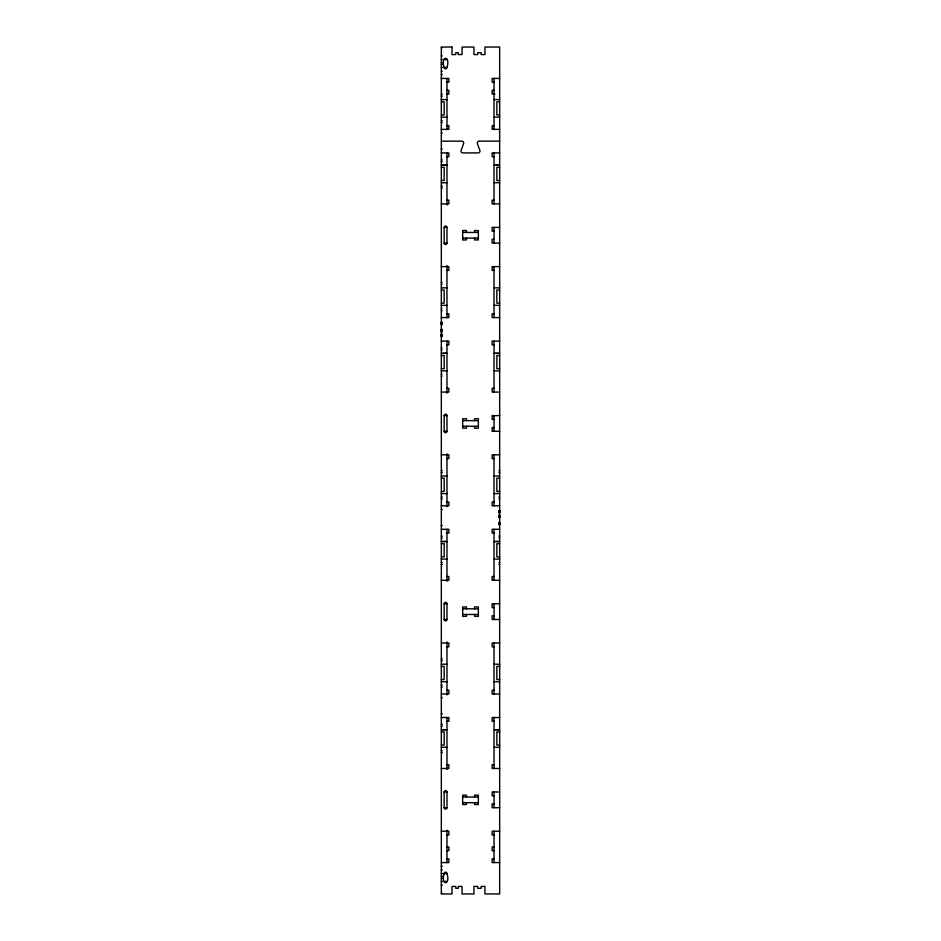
<?xml version="1.0" encoding="UTF-8"?>
<svg xmlns="http://www.w3.org/2000/svg" width="941" height="941" viewBox="0 0 941 941"><rect width="100%" height="100%" fill="white"/><g stroke="black" fill="none" stroke-linecap="round" stroke-linejoin="round"><path stroke-width="1.41" d="M441.329 47.591L442.27 47.591M441.329 55.837L442.27 55.837M441.329 59.601L442.27 59.601M443.446 59.601L446.975 59.601M441.329 62.729L442.27 62.729M441.329 64.611L442.27 64.611M441.329 67.434L442.27 67.434M443.446 67.434L446.975 67.434C450.821 55.272 440.306 55.272 444.152 67.434A1.411 1.411 0 0 0 445.564 68.846A1.411 1.411 0 0 0 446.975 67.434M441.329 71.198L442.27 71.198M441.329 74.657L442.27 74.657M441.329 78.421L448.857 78.421L448.857 82.185L446.975 82.185M499.671 78.421L492.143 78.421L492.143 82.185L494.025 82.185M446.975 90.336L448.857 90.336L448.857 94.1L446.975 94.1M494.025 90.336L492.143 90.336L492.143 94.1L494.025 94.1M441.329 94.276L442.27 94.276M494.025 94.276L494.966 94.276M441.329 96.158L442.27 96.158M441.329 99.57L446.975 99.652M494.025 99.57L499.671 99.652M441.329 101.804L444.152 101.804L444.152 114.978L441.329 114.978M499.671 101.804L496.848 101.804L496.848 114.978L499.671 114.978M441.329 117.119L446.975 117.202M494.025 117.119L499.671 117.202M441.329 120.624L442.27 120.624M441.329 122.506L442.27 122.506M446.975 125.623L448.857 125.623L448.857 129.387L441.329 129.387M494.025 125.623L492.143 125.623L492.143 129.387L499.671 129.387M441.329 133.151L442.27 133.151M441.329 141.15L461.843 141.15A1.882 1.882 0 0 1 463.607 143.679L461.09 150.489A1.882 1.882 0 0 0 462.89 152.912L478.11 152.912A1.882 1.882 0 0 0 479.91 150.489L477.393 143.679A1.882 1.882 0 0 1 479.157 141.15L499.671 141.15M441.329 149.149L442.27 149.149M441.329 152.912L448.857 152.912L448.857 156.676L446.975 156.676M499.671 152.912L492.143 152.912L492.143 156.676L494.025 156.676M441.329 159.794L442.27 159.794M441.329 161.676L442.27 161.676M446.034 165.098L441.329 165.098L446.975 165.181M498.73 165.098L494.025 165.098L499.671 165.181M441.329 167.322L444.152 167.322L444.152 180.496L441.329 180.496M499.671 167.322L496.848 167.322L496.848 180.496L499.671 180.496M441.329 182.73L446.975 182.73M494.025 182.648L499.671 182.73M441.329 186.142L442.27 186.142M441.329 188.024L442.27 188.024M446.975 200.115L448.857 200.115L448.857 203.879L441.329 203.879M494.025 200.115L492.143 200.115L492.143 203.879L499.671 203.879M444.152 227.404L446.975 227.404L446.975 243.096A1.411 1.411 0 0 1 445.564 244.507A1.411 1.411 0 0 1 444.152 243.096L444.152 227.404A1.411 1.411 0 0 1 445.564 225.993A1.411 1.411 0 0 1 446.975 227.404M499.671 227.404L492.143 227.404L492.143 231.168L494.025 231.168M462.654 232.427L478.346 232.427M462.654 238.073L478.346 238.073M494.025 239.332L492.143 239.332L492.143 243.096L499.671 243.096M444.152 243.096L446.975 243.096M441.329 266.621L448.857 266.621L448.857 270.385L446.975 270.385M499.671 266.621L492.143 266.621L492.143 270.385L494.025 270.385M441.329 282.476L442.035 282.476M441.329 284.358L442.035 284.358M441.329 287.852L446.975 287.852M494.025 287.852L499.671 287.852M441.329 290.004L444.152 290.004L444.152 303.178L441.329 303.178M499.671 290.004L496.848 290.004L496.848 303.178L499.671 303.178M441.329 305.402L446.975 305.319M494.025 305.319L499.671 305.402M441.329 308.824L442.035 308.824M441.329 310.706L442.035 310.706M446.975 313.824L448.857 313.824L448.857 317.587L441.329 317.587M494.025 313.824L492.143 313.824L492.143 317.587L499.671 317.587M441.329 322.257L442.035 322.304M441.329 322.457L442.035 322.457M441.329 322.704L442.035 322.704M441.329 323.022L442.035 323.022M441.329 323.386L442.035 323.386M441.329 323.81L442.035 323.81M441.329 324.257L442.035 324.257M441.329 324.68L442.035 324.68M441.329 329.35L442.035 329.35M441.329 329.562L442.035 329.562M441.329 329.82L442.035 329.82M441.329 330.162L442.035 330.162M441.329 330.55L442.035 330.55M441.329 330.997L442.035 330.997M441.329 331.455L442.035 331.455M441.329 331.879L442.035 331.879M441.329 334.02L442.035 334.02M441.329 334.443L442.035 334.443M441.329 334.89L442.035 334.89M441.329 335.314L442.035 335.314M441.329 335.678L442.035 335.69M441.329 335.996L442.035 335.996M441.329 336.243L442.035 336.243M441.329 336.396L442.035 336.443M441.329 341.113L448.857 341.113L448.857 344.876L446.975 344.876M499.671 341.113L492.143 341.113L492.143 344.876L494.025 344.876M441.329 347.994L442.035 347.994M441.329 349.876L442.035 349.876M442.74 353.298L446.975 353.298L441.329 353.381M498.73 353.298L494.025 353.298L499.671 353.381M441.329 355.522L444.152 355.522L444.152 368.696L441.329 368.696M499.671 355.522L496.848 355.522L496.848 368.696L499.671 368.696M441.329 370.848L446.975 370.848M494.025 370.848L499.671 370.93M441.329 374.342L442.035 374.342M441.329 376.224L442.035 376.224M446.975 388.315L448.857 388.315L448.857 392.079L441.329 392.079M494.025 388.315L492.143 388.315L492.143 392.079L499.671 392.079M444.152 415.604L446.975 415.604L446.975 431.296A1.411 1.411 0 0 1 445.564 432.707A1.411 1.411 0 0 1 444.152 431.296L444.152 415.604A1.411 1.411 0 0 1 445.564 414.193A1.411 1.411 0 0 1 446.975 415.604M499.671 415.604L492.143 415.604L492.143 419.368L494.025 419.368M462.654 420.627L478.346 420.627M462.654 426.273L478.346 426.273M494.025 427.532L492.143 427.532L492.143 431.296L499.671 431.296M444.152 431.296L446.975 431.296M441.329 454.821L448.857 454.821L448.857 458.585L446.975 458.585M499.671 454.821L492.143 454.821L492.143 458.585L494.025 458.585M441.329 470.676L442.27 470.676M498.965 470.676L499.671 470.676M441.329 472.558L442.27 472.558M498.965 472.558L499.671 472.558M441.329 476.052L446.975 476.052M494.025 476.052L499.671 476.052M441.329 478.204L444.152 478.204L444.152 491.378L441.329 491.378M499.671 478.204L496.848 478.204L496.848 491.378L499.671 491.378M441.329 493.602L446.975 493.602M494.025 493.602L499.671 493.519M441.329 497.024L442.27 497.024M498.965 497.024L499.671 497.024M441.329 498.906L442.27 498.906M498.965 498.906L499.671 498.906M446.975 502.024L448.857 502.024L448.857 505.788L441.329 505.788M494.025 502.024L492.143 502.024L492.143 505.788L499.671 505.788M441.329 509.551L442.27 509.551M498.965 510.457L499.671 510.457M498.965 510.657L499.671 510.657M498.965 510.904L499.671 510.904M498.965 511.21L499.671 511.222M498.965 511.586L499.671 511.586M498.965 512.01L499.671 512.01M498.965 512.457L499.671 512.457M498.965 512.88L499.671 512.88M498.965 515.021L499.671 515.021M498.965 515.445L499.671 515.445M498.965 515.903L499.671 515.903M498.965 516.35L499.671 516.35M498.965 516.738L499.671 516.738M498.965 517.08L499.671 517.08M498.965 517.338L499.671 517.338M498.965 517.503L499.671 517.503M498.965 522.22L499.671 522.22M498.965 522.643L499.671 522.643M498.965 523.09L499.671 523.09M498.965 523.514L499.671 523.514M498.965 523.878L499.671 523.89M498.965 524.196L499.671 524.196M498.965 524.443L499.671 524.443M498.965 524.643L499.671 524.643M441.329 525.548L442.27 525.548M441.329 529.312L448.857 529.312L448.857 533.077L446.975 533.077M499.671 529.312L492.143 529.312L492.143 533.077L494.025 533.077M441.329 536.194L442.27 536.194M498.965 536.194L499.671 536.194M441.329 538.076L442.27 538.076M498.965 538.076L499.671 538.076M446.034 541.498L441.329 541.498L446.975 541.581M495.436 541.498L499.671 541.498L494.025 541.581M441.329 543.722L444.152 543.722L444.152 556.896L441.329 556.896M499.671 543.722L496.848 543.722L496.848 556.896L499.671 556.896M441.329 559.048L446.975 559.13M494.025 559.13L499.671 559.048M441.329 562.542L442.27 562.542M498.965 562.542L499.671 562.542M441.329 564.424L442.27 564.424M498.965 564.424L499.671 564.424M446.975 576.515L448.857 576.515L448.857 580.279L441.329 580.279M494.025 576.515L492.143 576.515L492.143 580.279L499.671 580.279M444.152 603.804L446.975 603.804L446.975 619.496A1.411 1.411 0 0 1 445.564 620.907A1.411 1.411 0 0 1 444.152 619.496L444.152 603.804A1.411 1.411 0 0 1 445.564 602.393A1.411 1.411 0 0 1 446.975 603.804M499.671 603.804L492.143 603.804L492.143 607.568L494.025 607.568M462.654 608.827L478.346 608.827M462.654 614.473L478.346 614.473M494.025 615.732L492.143 615.732L492.143 619.496L499.671 619.496M444.152 619.496L446.975 619.496M441.329 643.021L448.857 643.021L448.857 646.785L446.975 646.785M499.671 643.021L492.143 643.021L492.143 646.785L494.025 646.785M441.329 658.876L442.27 658.876M441.329 660.758L442.27 660.758M441.329 664.17L446.975 664.252M494.025 664.17L499.671 664.252M441.329 666.404L444.152 666.404L444.152 679.578L441.329 679.578M499.671 666.404L496.848 666.404L496.848 679.578L499.671 679.578M441.329 681.719L446.975 681.719M494.025 681.719L499.671 681.802M441.329 685.224L442.27 685.224M441.329 687.106L442.27 687.106M446.975 690.223L448.857 690.223L448.857 693.987L441.329 693.987M494.025 690.223L492.143 690.223L492.143 693.987L499.671 693.987M441.329 697.752L442.27 697.752M441.329 713.748L442.27 713.748M441.329 717.513L448.857 717.513L448.857 721.277L446.975 721.277M499.671 717.513L492.143 717.513L492.143 721.277L494.025 721.277M441.329 724.394L442.27 724.394M441.329 726.276L442.27 726.276M446.034 729.698L441.329 729.698L446.975 729.781M498.73 729.698L494.025 729.698L499.671 729.781M441.329 731.922L444.152 731.922L444.152 745.096L441.329 745.096M499.671 731.922L496.848 731.922L496.848 745.096L499.671 745.096M441.329 747.248L446.975 747.33M494.025 747.248L499.671 747.33M441.329 750.742L442.27 750.742M441.329 752.624L442.27 752.624M446.975 764.715L448.857 764.715L448.857 768.479L441.329 768.479M494.025 764.715L492.143 764.715L492.143 768.479L499.671 768.479M444.152 792.004L446.975 792.004L446.975 807.696A1.411 1.411 0 0 1 445.564 809.107A1.411 1.411 0 0 1 444.152 807.696L444.152 792.004A1.411 1.411 0 0 1 445.564 790.593A1.411 1.411 0 0 1 446.975 792.004M499.671 792.004L492.143 792.004L492.143 795.768L494.025 795.768M462.654 797.027L478.346 797.027M462.654 802.673L478.346 802.673M494.025 803.932L492.143 803.932L492.143 807.696L499.671 807.696M444.152 807.696L446.975 807.696M441.329 831.221L448.857 831.221L448.857 834.985L446.975 834.985M499.671 831.221L492.143 831.221L492.143 834.985L494.025 834.985M446.975 846.9L448.857 846.9L448.857 850.664L446.975 850.664M494.025 846.9L492.143 846.9L492.143 850.664L494.025 850.664M446.975 858.815L448.857 858.815L448.857 862.579L441.329 862.579M494.025 858.815L492.143 858.815L492.143 862.579L499.671 862.579M441.329 866.343L442.27 866.343M441.329 869.802L442.27 869.802M441.329 873.566L442.27 873.566M443.446 873.566L446.975 873.566C450.821 885.728 440.306 885.728 444.152 873.566A1.411 1.411 0 0 1 445.564 872.154A1.411 1.411 0 0 1 446.975 873.566M441.329 876.389L442.27 876.389M441.329 878.271L442.27 878.271M441.329 881.399L442.27 881.399M443.446 881.399L446.975 881.399M441.329 885.163L442.27 885.163M441.329 893.409L442.27 893.409M494.025 78.421L494.025 129.387M494.025 152.912L494.025 203.879M494.025 227.404L494.025 243.096M494.025 266.621L494.025 317.587M494.025 341.113L494.025 392.079M494.025 415.604L494.025 431.296M494.025 454.821L494.025 505.788M494.025 529.312L494.025 580.279M494.025 603.804L494.025 619.496M494.025 643.021L494.025 693.987M494.025 717.513L494.025 768.479M494.025 792.004L494.025 807.696M494.025 831.221L494.025 862.579M474.593 232.427L474.593 230.545L478.357 230.545L478.357 239.955L474.593 239.955L474.593 238.073M474.593 420.627L474.593 418.745L478.357 418.745L478.357 428.155L474.593 428.155L474.593 426.273M474.593 608.827L474.593 606.945L478.357 606.945L478.357 616.355L474.593 616.355L474.593 614.473M474.593 797.027L474.593 795.145L478.357 795.145L478.357 804.555L474.593 804.555L474.593 802.673M466.43 232.427L466.43 230.545L462.666 230.545L462.666 239.955L466.43 239.955L466.43 238.073M466.43 420.627L466.43 418.745L462.666 418.745L462.666 428.155L466.43 428.155L466.43 426.273M466.43 608.827L466.43 606.945L462.666 606.945L462.666 616.355L466.43 616.355L466.43 614.473M466.43 797.027L466.43 795.145L462.666 795.145L462.666 804.555L466.43 804.555L466.43 802.673M446.975 78.421L446.975 129.387M446.975 152.912L446.975 204.926M446.975 265.574L446.975 317.587M446.975 341.113L446.975 393.126M446.975 453.774L446.975 506.728M446.975 529.312L446.975 581.326M446.975 641.974L446.975 694.928M446.975 717.513L446.975 769.526M446.975 830.174L446.975 862.579M451.998 47.05L441.329 47.05L441.329 893.95L451.998 893.95L451.998 886.422L455.762 886.422L455.762 888.304L458.291 888.304L458.291 886.422L462.055 886.422L462.055 893.95L473.946 893.95L473.946 886.422L477.71 886.422L477.71 888.304L481.169 888.304L481.169 886.422L484.933 886.422L484.933 893.95L499.671 893.95L499.671 47.05L484.933 47.05L484.933 54.578L481.169 54.578L481.169 52.696L477.71 52.696L477.71 54.578L473.946 54.578L473.946 47.05L462.055 47.05L462.055 54.578L458.291 54.578L458.291 52.696L455.762 52.696L455.762 54.578L451.998 54.578L451.998 47.05"/></g></svg>
